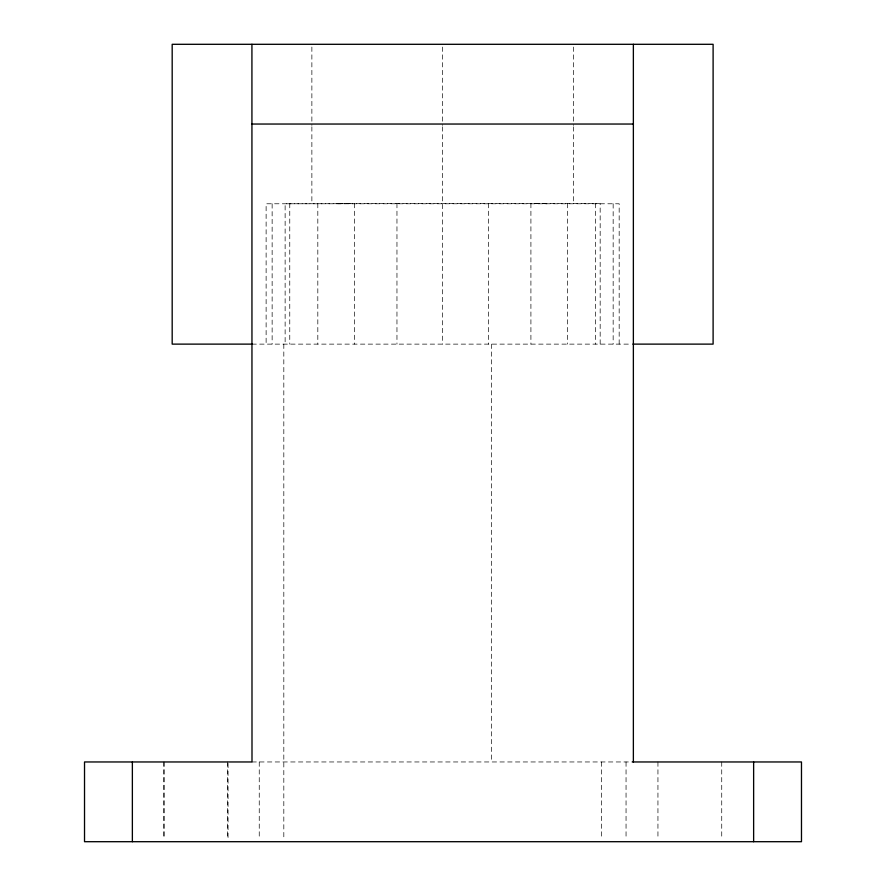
<?xml version="1.0" encoding="UTF-8"?>
<svg xmlns="http://www.w3.org/2000/svg" width="886" height="886" viewBox="0 0 886 886"><rect width="100%" height="100%" fill="white"/><g stroke="black" fill="none" stroke-linecap="round" stroke-linejoin="round"><path stroke-width="0.66" stroke-dasharray="4.43 3.32" d="M600.165 344.122L600.165 203.78L595.525 203.403L285.126 203.78L285.126 344.122M338.341 203.78L350.169 203.403M251.923 344.122L631.485 344.122M251.923 761.96L633.368 761.96M535.122 203.403L546.95 203.78M721.736 761.96L721.736 838.953M657.944 761.96L657.944 838.953M626.048 761.96L626.048 838.953M619.17 344.122L619.17 203.78L266.121 203.78L266.121 344.122M613.156 203.78L613.156 344.122M601.472 761.96L601.472 838.953M595.525 203.403L595.525 344.122M573.419 47.047L573.419 125.413M573.419 126.787L573.419 203.78M567.472 203.403L567.472 344.122M530.913 203.403L530.913 344.122M491.619 344.122L491.619 761.96M488.33 203.403L488.33 344.122M442.646 47.047L442.646 125.413M442.646 126.787L442.646 344.122M396.961 203.403L396.961 344.122M354.378 203.403L354.378 344.122M317.819 203.403L317.819 344.122M311.872 47.047L311.872 125.413M311.872 126.787L311.872 203.78M289.766 203.403L289.766 344.122M283.819 344.122L283.819 838.953M272.135 203.78L272.135 344.122M259.244 761.96L259.244 838.953M228.056 763.333L228.056 838.953M227.348 761.96L227.348 838.953M164.264 761.96L164.264 838.953M163.556 761.96L163.556 838.953"/><path stroke-width="1.33" d="M251.923 124.04L633.368 124.04M252.421 344.122L172.183 344.122L172.183 44.3L713.108 44.3L713.108 344.122L632.87 344.122M632.615 761.96L801.476 761.96L801.476 841.7L84.524 841.7L84.524 761.96L252.001 761.96L251.923 44.3M753.632 761.96L753.632 841.7M633.368 44.3L633.368 761.96M132.368 761.96L132.368 841.7"/></g></svg>
